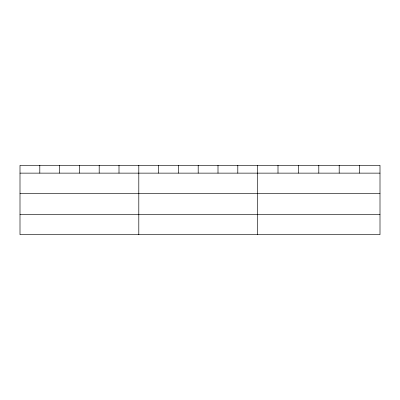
<?xml version="1.0" encoding="UTF-8"?>
<svg xmlns="http://www.w3.org/2000/svg" width="400" height="400" viewBox="0 0 400 400"><rect width="100%" height="100%" fill="white"/><g stroke="black" fill="none" stroke-linecap="round" stroke-linejoin="round"><path stroke-width="0.6" d="M380 193.445L380 165.31L20 165.31L20 234.69L380 234.69L380 193.445L20 193.445M20 173.135L380 173.135M20 214.375L380 214.375M359.6 165.31L359.6 173.135M339.2 165.31L339.2 173.135M318.8 165.31L318.8 173.135M298.4 165.31L298.4 173.135M278 165.31L278 173.135M257.6 165.31L257.6 234.69M237.8 165.31L237.8 173.135M218 165.31L218 173.135M198.2 165.31L198.2 173.135M178.4 165.31L178.4 173.135M158.6 165.31L158.6 173.135M138.8 165.31L138.8 234.69M119 165.31L119 173.135M99.2 165.31L99.2 173.135M79.4 165.31L79.4 173.135M59.6 165.31L59.6 173.135M39.8 165.31L39.8 173.135"/></g></svg>
